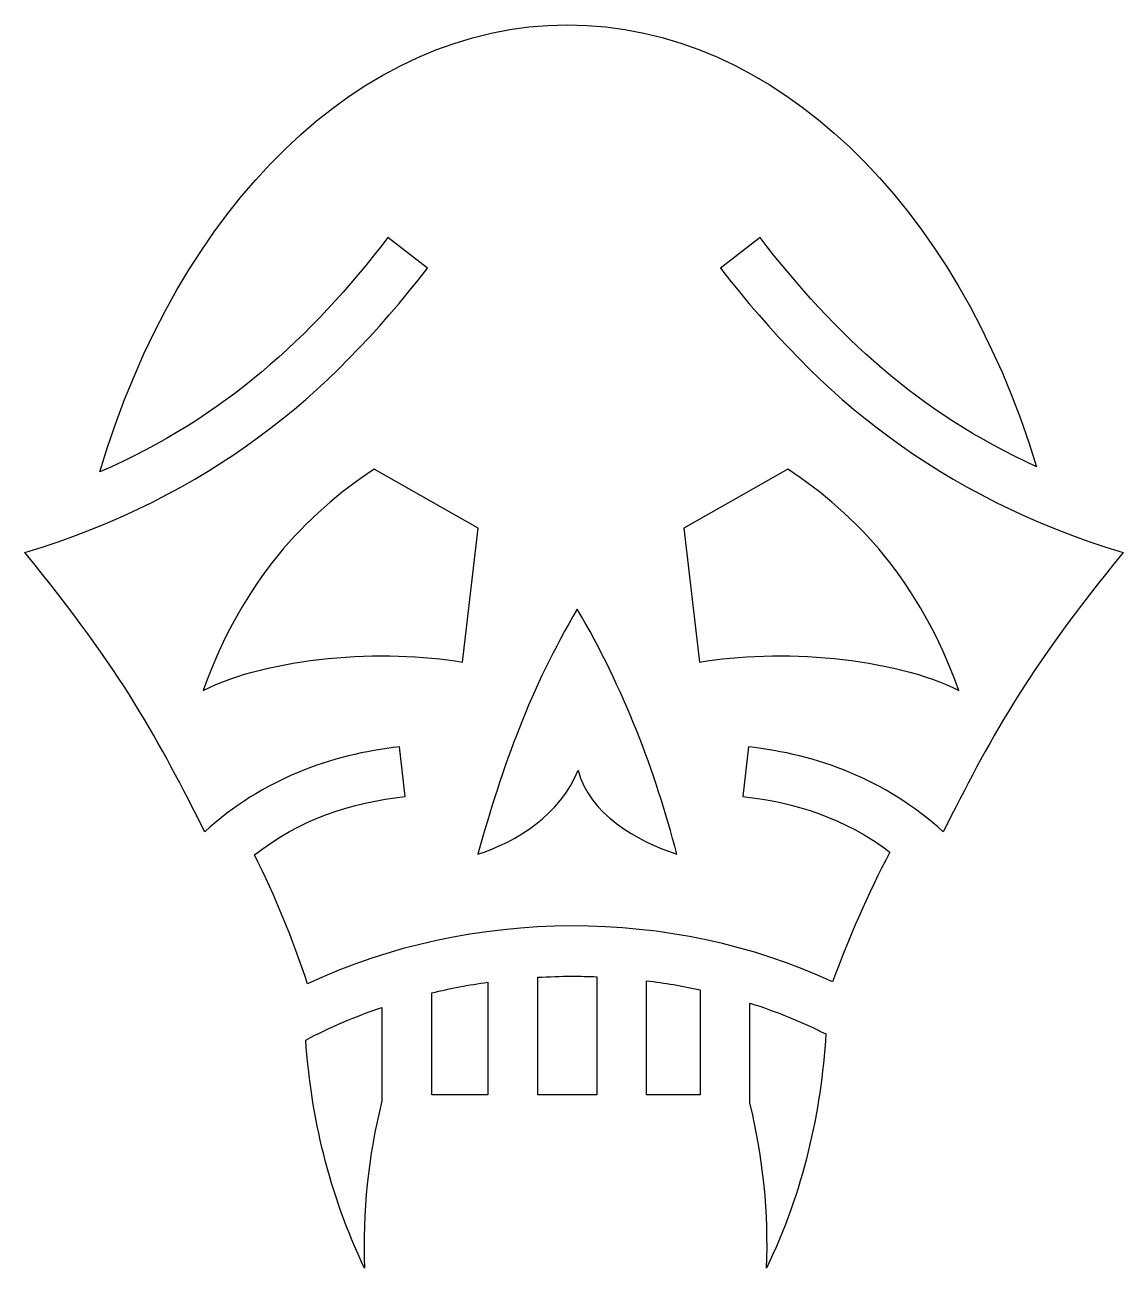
# Model space of a CAD drawing. Header units: centimetres. Extents: x -8.8 to 8.6, y -9.7 to 9.9.
import ezdxf

# ---------------------------------------------------------------- set-up
doc = ezdxf.new("R2010")
doc.units = ezdxf.units.CM
doc.header["$MEASUREMENT"] = 0
doc.layers.add('Layer 1', color=7, linetype='Continuous')

msp = doc.modelspace()

# ---------------------------------------------------------------- linework, layer by layer
at = {"layer": 'Layer 1'}
for points, knots in [([(-0.19903, 9.93182), (-3.46814, 9.93182), (-6.34375, 7.06828), (-7.58095, 2.86869), (-7.58095, 2.86869), (-5.60348, 3.73554), (-4.26537, 4.97603), (-3.03343, 6.57028), (-3.03343, 6.57028), (-3.03343, 6.57028), (-2.40884, 6.08931), (-2.40884, 6.08931), (-2.40884, 6.08931), (-3.97508, 4.06238), (-5.81968, 2.499), (-8.76693, 1.59315), (-8.76693, 1.59315), (-7.22371, -0.28501), (-6.63964, -1.40398), (-5.92591, -2.81732), (-5.92591, -2.81732), (-5.01635, -1.9845), (-3.92403, -1.59382), (-2.84765, -1.47583), (-2.84765, -1.47583), (-2.84765, -1.47583), (-2.76205, -2.2599), (-2.76205, -2.2599), (-2.76205, -2.2599), (-3.61098, -2.35296), (-4.42709, -2.62044), (-5.14058, -3.18102), (-5.14058, -3.18102), (-4.81218, -3.83758), (-4.53315, -4.51387), (-4.30249, -5.21824), (-4.30249, -5.21824), (-1.70355, -4.00549), (1.45639, -4.00705), (3.99136, -5.18923), (3.99136, -5.18923), (4.2415, -4.50084), (4.54342, -3.8154), (4.89536, -3.13751), (4.89536, -3.13751), (4.19537, -2.60649), (3.40021, -2.35053), (2.57347, -2.25991), (2.57347, -2.25991), (2.57347, -2.25991), (2.66059, -1.47588), (2.66059, -1.47588), (2.66059, -1.47588), (3.73714, -1.59395), (4.82781, -1.98548), (5.73759, -2.81868), (5.73759, -2.81868), (6.45162, -1.40466), (7.03615, -0.28565), (8.57992, 1.59314), (8.57992, 1.59314), (5.63255, 2.49903), (3.78795, 4.06241), (2.22171, 6.08934), (2.22171, 6.08934), (2.22171, 6.08934), (2.84504, 6.57031), (2.84504, 6.57031), (2.84504, 6.57031), (4.03924, 5.02485), (5.33253, 3.8116), (7.21195, 2.94918), (7.21195, 2.94918), (5.95475, 7.10475), (3.07337, 9.93182), (-0.19903, 9.93182)], [0, 0, 0, 0, 0.05, 0.05, 0.05, 0.05, 0.1, 0.1, 0.1, 0.1, 0.15, 0.15, 0.15, 0.15, 0.2, 0.2, 0.2, 0.2, 0.25, 0.25, 0.25, 0.25, 0.3, 0.3, 0.3, 0.3, 0.35, 0.35, 0.35, 0.35, 0.4, 0.4, 0.4, 0.4, 0.45, 0.45, 0.45, 0.45, 0.5, 0.5, 0.5, 0.5, 0.55, 0.55, 0.55, 0.55, 0.6, 0.6, 0.6, 0.6, 0.65, 0.65, 0.65, 0.65, 0.7, 0.7, 0.7, 0.7, 0.75, 0.75, 0.75, 0.75, 0.8, 0.8, 0.8, 0.8, 0.85, 0.85, 0.85, 0.85, 0.9, 0.9, 0.9, 0.9, 1, 1, 1, 1]), ([(-3.24959, 2.91085), (-3.24959, 2.91085), (-1.60765, 1.97923), (-1.60765, 1.97923), (-1.60765, 1.97923), (-1.60765, 1.97923), (-1.85539, -0.13705), (-1.85539, -0.13705), (-1.85539, -0.13705), (-3.07856, 0.0802), (-4.92787, -0.05659), (-5.95095, -0.58639), (-5.95095, -0.58639), (-5.33083, 1.14701), (-4.33001, 2.20104), (-3.24954, 2.91089), (-3.24954, 2.91089), (-3.24954, 2.91089), (-3.24959, 2.91085), (-3.24959, 2.91085)], [0, 0, 0, 0, 0.16666667, 0.16666667, 0.16666667, 0.16666667, 0.33333333, 0.33333333, 0.33333333, 0.33333333, 0.5, 0.5, 0.5, 0.5, 0.66666667, 0.66666667, 0.66666667, 0.66666667, 1, 1, 1, 1]), ([(3.28383, 2.91085), (4.36434, 2.20104), (5.36642, 1.14696), (5.98654, -0.58639), (5.98654, -0.58639), (4.96342, -0.05659), (3.11406, 0.0802), (1.89093, -0.13705), (1.89093, -0.13705), (1.89093, -0.13705), (1.64319, 1.97928), (1.64319, 1.97928), (1.64319, 1.97928), (1.64319, 1.97928), (3.28373, 2.9109), (3.28373, 2.9109), (3.28373, 2.9109), (3.28373, 2.9109), (3.28383, 2.91085), (3.28383, 2.91085)], [0, 0, 0, 0, 0.16666667, 0.16666667, 0.16666667, 0.16666667, 0.33333333, 0.33333333, 0.33333333, 0.33333333, 0.5, 0.5, 0.5, 0.5, 0.66666667, 0.66666667, 0.66666667, 0.66666667, 1, 1, 1, 1]), ([(-0.04086, 0.69974), (0.69421, -0.55535), (1.18817, -1.85003), (1.5299, -3.17044), (1.5299, -3.17044), (0.9113, -2.97267), (0.13861, -2.53096), (-0.02892, -1.84223), (-0.02892, -1.84223), (-0.30133, -2.54053), (-1.00174, -2.97866), (-1.61288, -3.17052), (-1.61288, -3.17052), (-1.2149, -1.76169), (-0.78217, -0.54704), (-0.04086, 0.69974)], [0, 0, 0, 0, 0.2, 0.2, 0.2, 0.2, 0.4, 0.4, 0.4, 0.4, 0.6, 0.6, 0.6, 0.6, 1, 1, 1, 1]), ([(-0.13043, -5.09963), (-0.30905, -5.10005), (-0.48814, -5.10646), (-0.66681, -5.11683), (-0.66681, -5.11683), (-0.66681, -5.11683), (-0.66681, -6.97349), (-0.66681, -6.97349), (-0.66681, -6.97349), (-0.66681, -6.97349), (0.2649, -6.97349), (0.2649, -6.97349), (0.2649, -6.97349), (0.2649, -6.97349), (0.2649, -5.10756), (0.2649, -5.10756), (0.2649, -5.10756), (0.13334, -5.1025), (0.00156, -5.09938), (-0.13038, -5.09967), (-0.13038, -5.09967), (-0.13038, -5.09967), (-0.13043, -5.09963), (-0.13043, -5.09963)], [0, 0, 0, 0, 0.14285714, 0.14285714, 0.14285714, 0.14285714, 0.28571429, 0.28571429, 0.28571429, 0.28571429, 0.42857143, 0.42857143, 0.42857143, 0.42857143, 0.57142857, 0.57142857, 0.57142857, 0.57142857, 0.71428571, 0.71428571, 0.71428571, 0.71428571, 1, 1, 1, 1]), ([(-1.45479, -5.19459), (-1.75279, -5.23676), (-2.04852, -5.29267), (-2.34032, -5.36326), (-2.34032, -5.36326), (-2.34032, -5.36326), (-2.34032, -6.97353), (-2.34032, -6.97353), (-2.34032, -6.97353), (-2.34032, -6.97353), (-1.45479, -6.97353), (-1.45479, -6.97353), (-1.45479, -6.97353), (-1.45479, -6.97353), (-1.45479, -5.19455), (-1.45479, -5.19455), (-1.45479, -5.19455), (-1.45479, -5.19455), (-1.45479, -5.19459), (-1.45479, -5.19459)], [0, 0, 0, 0, 0.16666667, 0.16666667, 0.16666667, 0.16666667, 0.33333333, 0.33333333, 0.33333333, 0.33333333, 0.5, 0.5, 0.5, 0.5, 0.66666667, 0.66666667, 0.66666667, 0.66666667, 1, 1, 1, 1]), ([(1.05293, -5.17089), (1.05293, -5.17089), (1.05293, -6.97357), (1.05293, -6.97357), (1.05293, -6.97357), (1.05293, -6.97357), (1.89756, -6.97357), (1.89756, -6.97357), (1.89756, -6.97357), (1.89756, -6.97357), (1.89756, -5.31443), (1.89756, -5.31443), (1.89756, -5.31443), (1.61955, -5.25371), (1.3377, -5.20576), (1.05294, -5.17085), (1.05294, -5.17085), (1.05294, -5.17085), (1.05293, -5.17089), (1.05293, -5.17089)], [0, 0, 0, 0, 0.16666667, 0.16666667, 0.16666667, 0.16666667, 0.33333333, 0.33333333, 0.33333333, 0.33333333, 0.5, 0.5, 0.5, 0.5, 0.66666667, 0.66666667, 0.66666667, 0.66666667, 1, 1, 1, 1]), ([(-3.12832, -5.59253), (-3.54266, -5.73379), (-3.94532, -5.90516), (-4.33011, -6.10782), (-4.33011, -6.10782), (-4.24396, -7.31888), (-3.97181, -8.52181), (-3.40115, -9.71179), (-3.40115, -9.71179), (-3.43682, -8.82331), (-3.34663, -7.94875), (-3.12832, -7.06971), (-3.12832, -7.06971), (-3.12832, -7.06971), (-3.12832, -5.59257), (-3.12832, -5.59257), (-3.12832, -5.59257), (-3.12832, -5.59257), (-3.12832, -5.59253), (-3.12832, -5.59253)], [0, 0, 0, 0, 0.16666667, 0.16666667, 0.16666667, 0.16666667, 0.33333333, 0.33333333, 0.33333333, 0.33333333, 0.5, 0.5, 0.5, 0.5, 0.66666667, 0.66666667, 0.66666667, 0.66666667, 1, 1, 1, 1]), ([(2.68559, -5.524), (2.68559, -5.524), (2.68559, -7.10796), (2.68559, -7.10796), (2.68559, -7.10796), (2.89685, -7.97409), (2.983, -8.83617), (2.94779, -9.71183), (2.94779, -9.71183), (3.53359, -8.49031), (3.80612, -7.25525), (3.88476, -6.01159), (3.88476, -6.01159), (3.50255, -5.81867), (3.10069, -5.65595), (2.68559, -5.524)], [0, 0, 0, 0, 0.2, 0.2, 0.2, 0.2, 0.4, 0.4, 0.4, 0.4, 0.6, 0.6, 0.6, 0.6, 1, 1, 1, 1])]:
    msp.add_open_spline(points, degree=3, knots=knots, dxfattribs=at)

doc.saveas('drawing.dxf')
